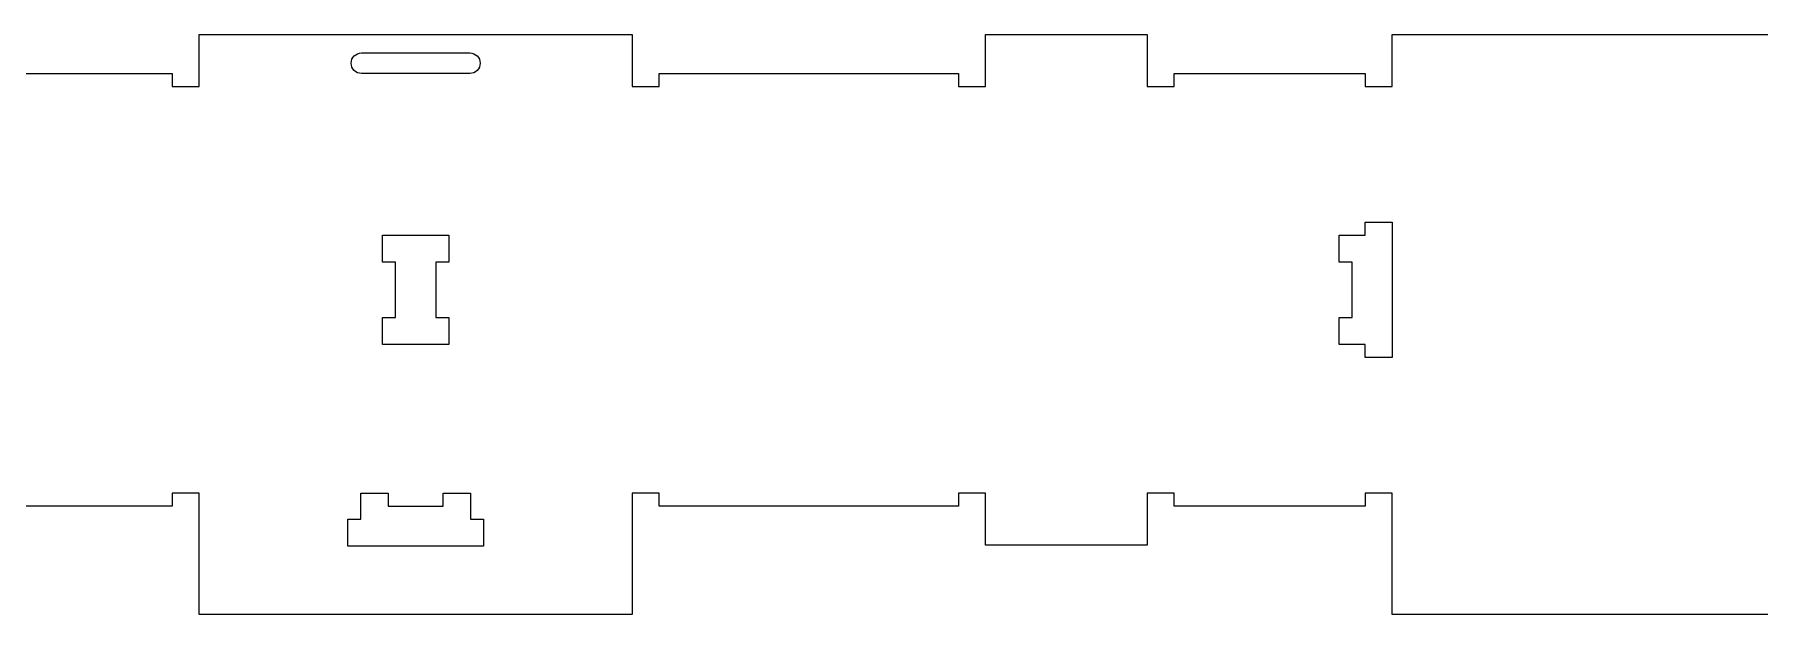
# Model space of a CAD drawing. Extents: x 0 to 4485, y 0 to 8771.
# Drawn here: x 824 to 1619, y 4308 to 4576 of the extents above; entities that cross this region are included whole.
import ezdxf

# ---------------------------------------------------------------- set-up
doc = ezdxf.new("R2010")
doc.units = 0
doc.layers.add('3_ANYTOOL_CUTTHROUGH_INSID', color=4, linetype='CONTINUOUS')
doc.layers.add('4_ANYTOOL_CUTTHROUGH_OUTSI', color=5, linetype='CONTINUOUS')

msp = doc.modelspace()

# ---------------------------------------------------------------- linework, layer by layer
at = {"layer": '3_ANYTOOL_CUTTHROUGH_INSID', "color": 4}
msp.add_lwpolyline([(974.33, 4567.41), (1024.33, 4567.41, -1), (1024.33, 4557.91), (974.33, 4557.91, -1)], format="xyb", close=True, dxfattribs=at)
for points in [[(1449.58, 4426.87), (1437.08, 4426.87), (1437.08, 4432.87), (1425.08, 4432.87), (1425.08, 4445.37), (1431.08, 4445.37), (1431.08, 4470.87), (1425.08, 4470.87), (1425.08, 4483.37), (1437.08, 4483.37), (1437.08, 4489.37), (1449.58, 4489.37)], [(990.08, 4445.37), (990.08, 4470.87), (984.08, 4470.87), (984.08, 4483.37), (1014.58, 4483.37), (1014.58, 4470.87), (1008.58, 4470.87), (1008.58, 4445.37), (1014.58, 4445.37), (1014.58, 4432.87), (984.08, 4432.87), (984.08, 4445.37)], [(1012.08, 4358.41), (1012.08, 4364.41), (1024.58, 4364.41), (1024.58, 4352.41), (1030.58, 4352.41), (1030.58, 4339.91), (968.08, 4339.91), (968.08, 4352.41), (974.08, 4352.41), (974.08, 4364.41), (986.58, 4364.41), (986.58, 4358.41)]]:
    msp.add_lwpolyline(points, close=True, dxfattribs=at)
at = {"layer": '4_ANYTOOL_CUTTHROUGH_OUTSI', "color": 5}
for points in [[(749.08, 4557.91), (887.08, 4557.91), (887.08, 4551.91), (899.58, 4551.91), (899.58, 4552.16), (899.58, 4575.91), (1099.08, 4575.91), (1099.08, 4552.16), (1099.08, 4551.91), (1111.58, 4551.91), (1111.58, 4557.91), (1149.33, 4557.91), (1249.58, 4557.91), (1249.58, 4551.91), (1262.08, 4551.91), (1262.08, 4575.91), (1336.58, 4575.91), (1336.58, 4551.91), (1349.08, 4551.91), (1349.08, 4557.91), (1437.08, 4557.91), (1437.08, 4551.91), (1449.58, 4551.91), (1449.58, 4552.16), (1449.58, 4575.91), (2049.33, 4575.91)], [(1749.08, 4308.41), (1449.58, 4308.41), (1449.58, 4364.41), (1437.08, 4364.41), (1437.08, 4358.41), (1349.08, 4358.41), (1349.08, 4364.41), (1336.58, 4364.41), (1336.58, 4340.41), (1262.08, 4340.41), (1262.08, 4364.41), (1249.58, 4364.41), (1249.58, 4358.41), (1111.58, 4358.41), (1111.58, 4358.41), (1111.58, 4364.41), (1099.08, 4364.41), (1099.08, 4364.16), (1099.08, 4308.41), (899.58, 4308.41), (899.58, 4364.16), (899.58, 4364.41), (887.08, 4364.41), (887.08, 4364.16), (887.08, 4358.41), (749.08, 4358.41)]]:
    msp.add_lwpolyline(points, dxfattribs=at)

doc.saveas('drawing.dxf')
